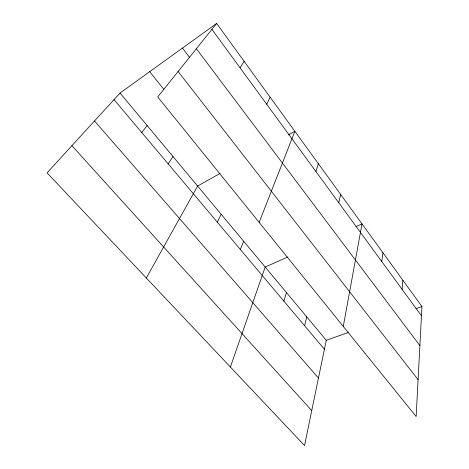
<?xml version="1.0" encoding="UTF-8"?>
<svg xmlns="http://www.w3.org/2000/svg" width="469" height="469" viewBox="0 0 469 469"><rect width="100%" height="100%" fill="white"/><g stroke="black" fill="none" stroke-linecap="round" stroke-linejoin="round"><path stroke-width="0.7" d="M421.942 306.55L416.155 416.548L157.725 96.936L216.66 23.45L421.942 306.55L415.81 308.713M402.08 289.309L402.889 280.274M381.772 261.55L382.939 252.756M343.285 326.43L362.009 223.901L356.024 226.574M120.029 93.05L326.266 340.271L304.533 445.55L47.058 172.862L120.029 93.05L216.66 23.45M338.741 202.725L340.711 194.524M304.586 325.721L306.773 316.903M283.886 301.162L286.43 292.521M315.93 171.543L318.351 163.693M230.39 367.028L265.19 267.06L287.884 256.948M259.164 222.388L294.86 131.297L288.523 134.867M240.31 249.455L243.657 241.248M217.358 222.224L221.157 214.274M266.685 104.218L270.15 97.218M146.322 277.988L197.619 186.058L220.137 173.378M240.046 67.806L244.12 61.322M168.166 163.857L172.973 156.511M141.761 132.522L147.137 125.545M326.266 340.271L348.614 332.392M71.909 145.677L311.744 410.621M94.515 120.955L318.469 378.032M114.026 99.616L324.413 349.247M149.705 71.675L163.798 89.298M178.12 71.499L418.096 379.679M182.482 48.067L189.552 57.341M196.382 48.735L419.89 345.612M211.924 29.359L421.455 315.795"/></g></svg>
